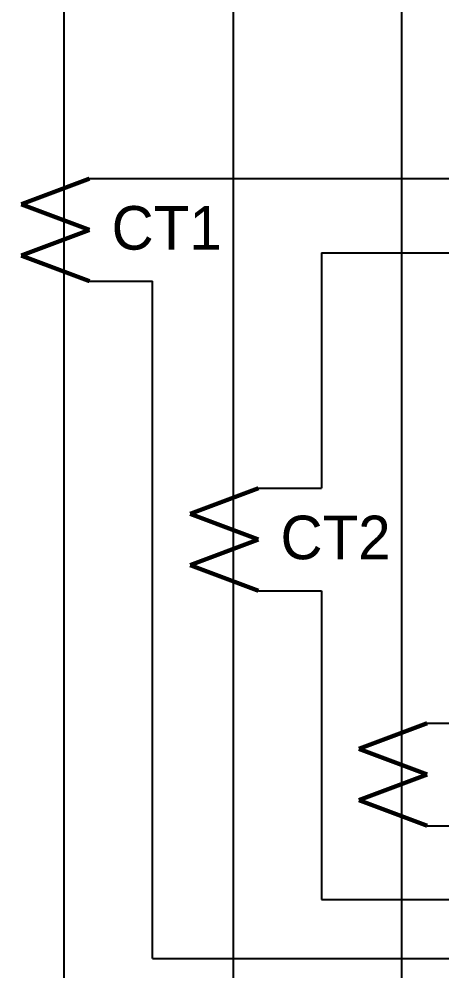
# Model space of a CAD drawing. Header units: millimetres. Extents: x 58 to 898, y 43 to 722.
# Drawn here: x 264.25 to 283.36, y 452.17 to 495.19 of the extents above; entities that cross this region are included whole.
import ezdxf

# ---------------------------------------------------------------- set-up
doc = ezdxf.new("R2010")
doc.units = ezdxf.units.MM
doc.layers.add('ASHADE', color=7, linetype='Continuous')
doc.styles.add('ghs', font='NGULIM.TTF')

msp = doc.modelspace()

# ---------------------------------------------------------------- linework, layer by layer
at = {"layer": 'ASHADE', "color": 0, "linetype": 'ByBlock', "lineweight": 25}
for p, q in [((266.288, 449.365), (266.288, 497.493)), ((281.545, 449.269), (281.545, 497.492)), ((267.438, 487.977), (291.494, 487.977)), ((277.915, 484.622), (298.523, 484.622)), ((267.438, 483.342), (270.283, 483.342)), ((270.283, 452.737), (270.283, 483.342)), ((275.069, 473.984), (277.915, 473.984)), ((275.069, 469.349), (277.915, 469.349)), ((282.694, 463.364), (284.299, 463.364)), ((282.694, 458.729), (305.838, 458.729)), ((277.915, 455.392), (298.523, 455.392)), ((270.283, 452.737), (291.494, 452.737))]:
    msp.add_line(p, q, dxfattribs=at)
at = {"layer": 'ASHADE', "color": 0, "linetype": 'ByBlock', "lineweight": 25, "ltscale": 2}
for p, q in [((273.92, 497.482), (273.92, 427.119)), ((277.915, 484.622), (277.915, 473.984)), ((277.915, 469.349), (277.915, 455.392))]:
    msp.add_line(p, q, dxfattribs=at)
at = {"layer": 'ASHADE', "color": 0, "linetype": 'ByBlock', "lineweight": 25, "const_width": 0.193}
for points in [[(267.438, 487.977), (264.349, 486.818)], [(267.438, 485.659), (264.349, 486.818)], [(267.438, 485.659), (264.349, 484.5)], [(267.438, 483.342), (264.349, 484.5)], [(275.069, 473.984), (271.981, 472.826)], [(275.069, 471.667), (271.981, 472.826)], [(275.069, 471.667), (271.981, 470.508)], [(275.069, 469.349), (271.981, 470.508)], [(282.694, 463.364), (279.605, 462.205)], [(282.694, 461.046), (279.605, 462.205)], [(282.694, 461.046), (279.605, 459.887)], [(282.694, 458.729), (279.605, 459.887)]]:
    msp.add_lwpolyline(points, dxfattribs=at)

# ---------------------------------------------------------------- texts
at = {"layer": 'ASHADE', "color": 0, "linetype": 'ByBlock', "lineweight": 25, "ltscale": 2, "style": 'ghs'}
for s, p in [('CT1', (268.433, 484.767)), ('CT2', (276.064, 470.774))]:
    msp.add_text(s, height=1.9703, dxfattribs=at).set_placement(p)

doc.saveas('drawing.dxf')
